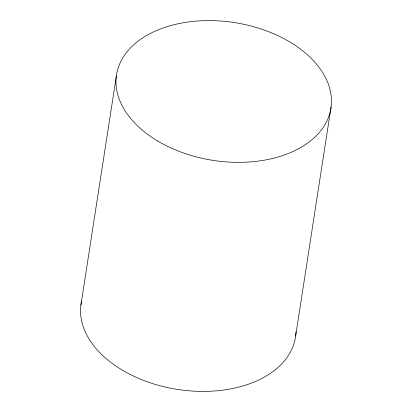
<?xml version="1.0" encoding="UTF-8"?>
<svg xmlns="http://www.w3.org/2000/svg" width="412" height="412" viewBox="0 0 412 412"><rect width="100%" height="100%" fill="white"/><g stroke="black" fill="none" stroke-linecap="round" stroke-linejoin="round"><path stroke-width="0.62" d="M80.917 304.998L116.375 75.947M295.625 336.053L331.083 107.002M295.981 331.706A108.48 69.731 8.8 0 1 179.74 389.752A108.48 69.731 8.8 0 1 81.55 301.316M157.6 140.956A108.48 69.731 8.8 0 0 330.45 110.684A108.48 69.731 8.8 0 0 183.139 22.784A108.48 69.731 8.8 0 0 157.6 140.956"/></g></svg>
